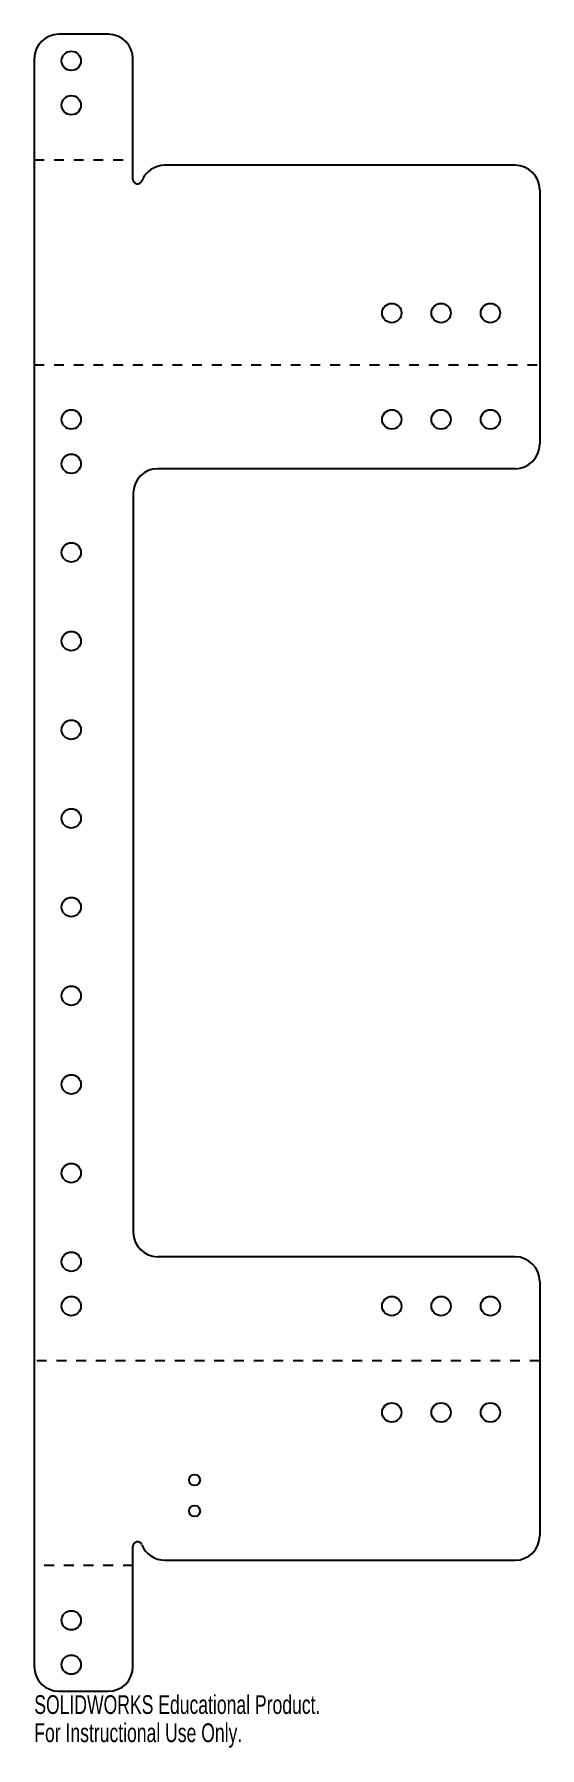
# Model space of a CAD drawing. Header units: inches. Extents: x 0 to 5.1, y -0.6 to 16.8.
import ezdxf

# ---------------------------------------------------------------- set-up
doc = ezdxf.new("R2010")
doc.units = ezdxf.units.IN
doc.header["$MEASUREMENT"] = 0
doc.linetypes.add('HIDDEN', pattern=[0.075, 0.05, -0.025])
doc.styles.add('SLDTEXTSTYLE0', font='TXT', dxfattribs={"width": 0.7})

msp = doc.modelspace()

# ---------------------------------------------------------------- linework, layer by layer
at = {"color": 7, "linetype": 'Continuous', "lineweight": 25}
for p, q in [((0.75, 16.82), (0.25, 16.82)), ((0, 16.57), (0, 0.25)), ((1, 15.349), (1, 16.57)), ((4.875, 15.49), (1.323, 15.49)), ((5.125, 15.24), (5.125, 12.66)), ((4.875, 12.41), (1.253, 12.41)), ((1.003, 12.16), (1.003, 4.66)), ((4.875, 4.41), (1.253, 4.41)), ((5.125, 4.16), (5.125, 1.58)), ((1, 0.25), (1, 1.471)), ((1.323, 1.33), (4.875, 1.33)), ((0.25, 0), (0.75, 0))]:
    msp.add_line(p, q, dxfattribs=at)
at = {"color": 7, "linetype": 'HIDDEN'}
for p, q in [((0, 15.545), (1, 15.545)), ((0, 13.465), (5.125, 13.465)), ((5.125, 3.355), (0, 3.355)), ((1, 1.275), (0, 1.275))]:
    msp.add_line(p, q, dxfattribs=at)
at = {"color": 7, "linetype": 'Continuous', "lineweight": 25}
for centre, radius in [((0.375, 16.55), 0.098), ((0.375, 16.1), 0.098), ((3.625, 13.99), 0.098), ((4.125, 13.99), 0.098), ((4.625, 13.99), 0.098), ((0.375, 12.91), 0.098), ((3.625, 12.91), 0.098), ((4.125, 12.91), 0.098), ((4.625, 12.91), 0.098), ((0.375, 12.46), 0.098), ((0.375, 11.56), 0.098), ((0.375, 10.66), 0.098), ((0.375, 9.76), 0.098), ((0.375, 8.86), 0.098), ((0.375, 7.96), 0.098), ((0.375, 7.06), 0.098), ((0.375, 6.16), 0.098), ((0.375, 5.26), 0.098), ((0.375, 4.36), 0.098), ((0.375, 3.91), 0.098), ((3.625, 3.91), 0.098), ((4.125, 3.91), 0.098), ((4.625, 3.91), 0.098), ((3.625, 2.83), 0.098), ((4.125, 2.83), 0.098), ((4.625, 2.83), 0.098), ((1.625, 2.145), 0.0561), ((1.625, 1.83), 0.0561), ((0.375, 0.72), 0.098), ((0.375, 0.27), 0.098)]:
    msp.add_circle(centre, radius, dxfattribs=at)
for centre, radius, start, end in [((0.25, 16.57), 0.25, 90, 180), ((0.75, 16.57), 0.25, 0, 90), ((1.323, 15.24), 0.25, 90, 158.3817), ((4.875, 15.24), 0.25, 0, 90), ((1.047, 15.349), 0.0469, 180, 338.3817), ((4.875, 12.66), 0.25, 270, 0), ((1.253, 12.16), 0.25, 90, 180), ((1.253, 4.66), 0.25, 180, 270), ((4.875, 4.16), 0.25, 0, 90), ((4.875, 1.58), 0.25, 270, 0), ((1.047, 1.471), 0.0469, 21.6183, 180), ((1.323, 1.58), 0.25, 201.6183, 270), ((0.25, 0.25), 0.25, 180, 270), ((0.75, 0.25), 0.25, 270, 0)]:
    msp.add_arc(centre, radius, start, end, dxfattribs=at)

# ---------------------------------------------------------------- texts
at = {"color": 7, "linetype": 'Continuous', "char_height": 0.1903, "attachment_point": 1, "style": 'SLDTEXTSTYLE0'}
for s, insert in [('SOLIDWORKS Educational Product.', (0, -0.04)), ('For Instructional Use Only.', (0, -0.326))]:
    msp.add_mtext(s, dxfattribs=dict(at, insert=insert))

doc.saveas('drawing.dxf')
